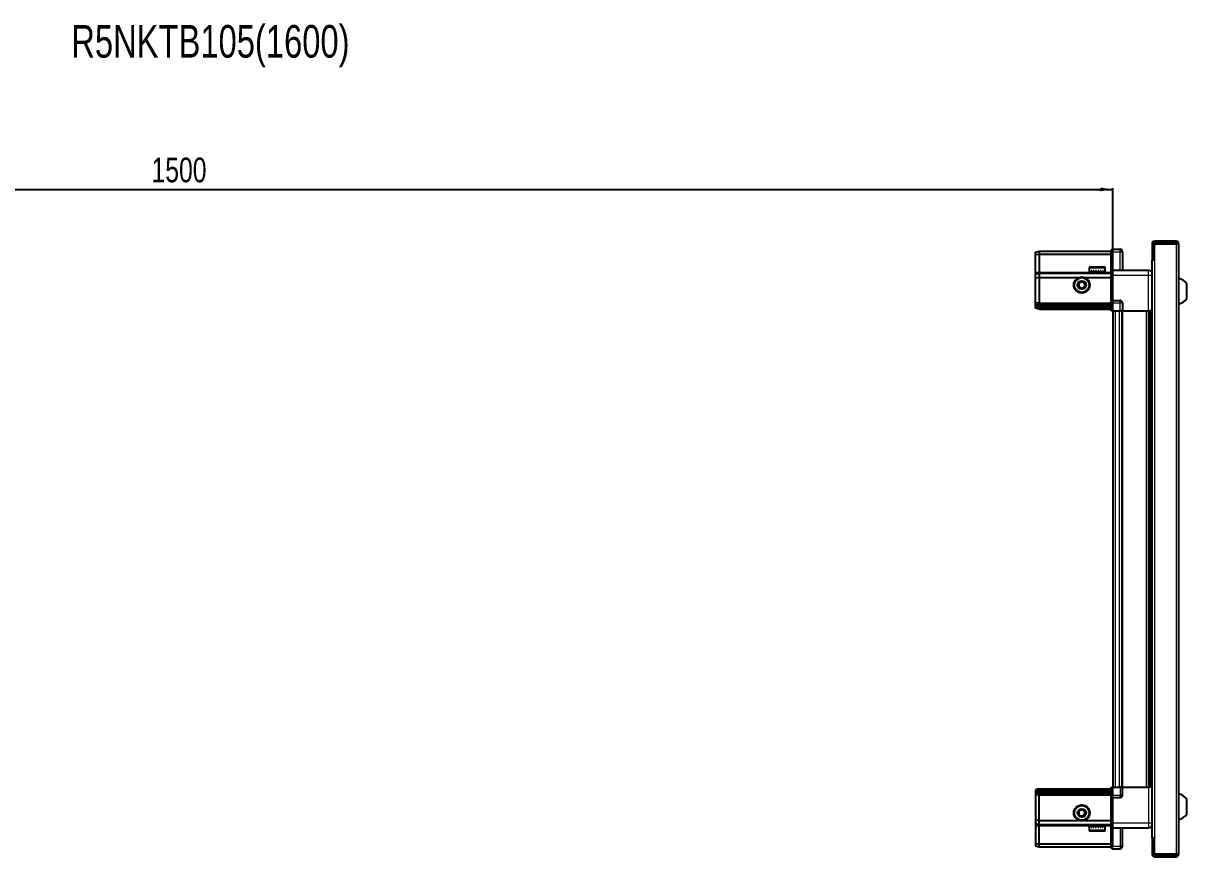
# Model space of a CAD drawing. Header units: millimetres. Extents: x 1415 to 5525, y -865 to 1603.
# Drawn here: x 3426 to 4369, y 927 to 1603 of the extents above; entities that cross this region are included whole.
import ezdxf

# ---------------------------------------------------------------- set-up
doc = ezdxf.new("R2010")
doc.units = ezdxf.units.MM
doc.layers.add('FORMAT', color=7, linetype='Continuous')
doc.styles.add('SLDTEXTSTYLE0', font='TXT', dxfattribs={"width": 0.75})
doc.dimstyles.new('SLDDIMSTYLE0', dxfattribs={"dimtxt": 20, "dimasz": 10, "dimexe": 0, "dimexo": 0.0625, "dimgap": 5, "dimtad": 2, "dimdec": 1, "dimrnd": 1e-09, "dimzin": 12, "dimdsep": 46, "dimtxsty": 'SLDTEXTSTYLE0', "dimsah": 1, "dimcen": 0.09, "dimadec": 0, "dimazin": 3, "dimtfac": 1, "dimtofl": 0, "dimtmove": 0, "dimatfit": 3, "dimfxl": 0, "dimfrac": 2, "dimtolj": 1, "dimtzin": 12, "dimarcsym": 0})

# ---------------------------------------------------------------- blocks, each defined once
blk = doc.blocks.new('_D_5')
at = {"layer": 'FORMAT'}
for p, q in [((2809.28, 1369.33), (2809.28, 1468.82)), ((2809.28, 1467.82), (4309.28, 1467.82)), ((4309.28, 1369.33), (4309.28, 1468.82))]:
    blk.add_line(p, q, dxfattribs=at)
for points in [[(2809.28, 1467.82), (2819.28, 1466.28), (2819.28, 1469.36)], [(4309.28, 1467.82), (4299.28, 1469.36), (4299.28, 1466.28)]]:
    blk.add_solid(points, dxfattribs=at)
at = {"layer": 'FORMAT', "insert": (3529.72, 1493.6), "char_height": 20, "attachment_point": 1, "style": 'SLDTEXTSTYLE0'}
blk.add_mtext('1500', dxfattribs=at)

msp = doc.modelspace()

# ---------------------------------------------------------------- linework, layer by layer
at = {"color": 7, "linetype": 'Continuous', "lineweight": 25}
for p, q in [((4360.53, 1425.82), (4343.23, 1425.82)), ((4360.53, 1424.32), (4360.53, 1425.82)), ((4246.63, 1417.02), (4249.63, 1417.82)), ((4246.63, 1415.17), (4246.63, 1417.02)), ((4246.63, 1415.17), (4249.63, 1415.32)), ((4249.63, 1417.82), (4249.63, 1415.32)), ((4249.63, 1417.82), (4307.93, 1417.82)), ((4249.63, 1415.32), (4249.63, 1400.82)), ((4249.63, 1415.32), (4307.93, 1415.32)), ((4308.79, 1419.32), (4307.93, 1418.82)), ((4308.79, 1419.32), (4307.93, 1418.82)), ((4307.93, 1418.82), (4307.93, 1417.32)), ((4307.93, 1402.52), (4307.93, 1417.32)), ((4309.13, 1419.32), (4308.79, 1419.32)), ((4309.13, 1419.32), (4308.79, 1419.32)), ((4309.13, 1417.32), (4309.13, 1419.32)), ((4309.13, 1419.32), (4309.13, 1419.32)), ((4309.13, 1419.32), (4315.13, 1419.32)), ((4309.13, 1417.32), (4309.13, 1402.52)), ((4317.13, 1417.32), (4317.13, 1402.32)), ((4341.13, 1423.72), (4341.13, 1411.32)), ((4342.63, 1423.72), (4342.63, 1411.32)), ((4343.13, 1410.82), (4343.13, 1423.72)), ((4343.13, 1423.72), (4360.53, 1423.72)), ((4360.53, 1424.32), (4343.23, 1424.32)), ((4360.53, 1423.72), (4362.63, 1423.72)), ((4362.63, 1423.72), (4362.63, 928.92)), ((4246.63, 1400.82), (4246.63, 1415.17)), ((4341.03, 1410.82), (4341.03, 941.82)), ((4341.03, 1410.82), (4343.13, 1410.82)), ((4341.13, 1411.32), (4342.63, 1411.32)), ((4246.63, 1399.02), (4246.63, 1400.82)), ((4246.63, 1399.02), (4249.63, 1399.82)), ((4246.63, 1395.99), (4246.63, 1399.02)), ((4249.63, 1400.82), (4249.63, 1399.82)), ((4249.63, 1399.82), (4249.63, 1396.32)), ((4249.63, 1399.82), (4307.93, 1399.82)), ((4290.13, 1404.22), (4290.13, 1401.32)), ((4290.13, 1401.32), (4290.16, 1401.32)), ((4290.28, 1401.82), (4290.16, 1401.82)), ((4290.16, 1401.82), (4290.16, 1401.32)), ((4290.16, 1401.32), (4290.28, 1401.32)), ((4290.28, 1401.82), (4290.28, 1401.32)), ((4290.28, 1401.32), (4290.69, 1401.32)), ((4291.03, 1401.82), (4290.69, 1401.82)), ((4290.69, 1401.82), (4290.69, 1401.32)), ((4290.69, 1401.32), (4291.03, 1401.32)), ((4290.93, 1405.02), (4302.33, 1405.02)), ((4291.03, 1401.82), (4291.03, 1401.32)), ((4291.03, 1401.32), (4291.8, 1401.32)), ((4292.33, 1401.82), (4291.8, 1401.82)), ((4291.8, 1401.82), (4291.8, 1401.32)), ((4291.8, 1401.32), (4292.33, 1401.32)), ((4292.23, 1401.32), (4292.23, 1401.22)), ((4292.23, 1401.22), (4301.03, 1401.22)), ((4292.33, 1401.82), (4292.33, 1401.32)), ((4292.33, 1401.32), (4293.39, 1401.32)), ((4292.63, 1400.82), (4293.32, 1400.34)), ((4292.63, 1400.82), (4300.63, 1400.82)), ((4293.32, 1400.34), (4292.63, 1399.86)), ((4292.63, 1399.86), (4292.63, 1399.82)), ((4292.63, 1399.86), (4300.63, 1399.86)), ((4293.32, 1400.34), (4299.94, 1400.34)), ((4294.05, 1401.82), (4293.39, 1401.82)), ((4293.39, 1401.82), (4293.39, 1401.32)), ((4293.39, 1401.32), (4294.05, 1401.32)), ((4294.05, 1401.82), (4294.05, 1401.32)), ((4294.05, 1401.32), (4295.29, 1401.32)), ((4296.02, 1401.82), (4295.29, 1401.82)), ((4295.29, 1401.82), (4295.29, 1401.32)), ((4295.29, 1401.32), (4295.72, 1401.32)), ((4295.72, 1401.82), (4295.72, 1401.32)), ((4296.02, 1401.82), (4296.02, 1401.32)), ((4296.02, 1401.32), (4297.32, 1401.32)), ((4298.05, 1401.82), (4297.32, 1401.82)), ((4297.32, 1401.82), (4297.32, 1401.32)), ((4297.59, 1401.82), (4297.59, 1401.32)), ((4297.59, 1401.32), (4298.05, 1401.32)), ((4298.05, 1401.82), (4298.05, 1401.32)), ((4298.05, 1401.32), (4299.28, 1401.32)), ((4299.94, 1401.82), (4299.28, 1401.82)), ((4299.28, 1401.82), (4299.28, 1401.32)), ((4299.28, 1401.32), (4299.94, 1401.32)), ((4299.94, 1401.82), (4299.94, 1401.32)), ((4299.94, 1401.32), (4300.98, 1401.32)), ((4299.94, 1400.34), (4300.63, 1400.82)), ((4300.63, 1399.86), (4299.94, 1400.34)), ((4300.63, 1399.82), (4300.63, 1399.86)), ((4301.5, 1401.82), (4300.98, 1401.82)), ((4300.98, 1401.82), (4300.98, 1401.32)), ((4300.98, 1401.32), (4301.5, 1401.32)), ((4301.03, 1401.22), (4301.03, 1401.32)), ((4301.5, 1401.82), (4301.5, 1401.32)), ((4301.5, 1401.32), (4302.26, 1401.32)), ((4302.59, 1401.82), (4302.26, 1401.82)), ((4302.26, 1401.82), (4302.26, 1401.32)), ((4302.26, 1401.32), (4302.59, 1401.32)), ((4302.59, 1401.82), (4302.59, 1401.32)), ((4302.59, 1401.32), (4302.99, 1401.32)), ((4303.1, 1401.82), (4302.99, 1401.82)), ((4302.99, 1401.82), (4302.99, 1401.32)), ((4302.99, 1401.32), (4303.1, 1401.32)), ((4303.1, 1401.82), (4303.1, 1401.32)), ((4303.1, 1401.32), (4303.13, 1401.32)), ((4303.13, 1401.32), (4303.13, 1404.22)), ((4307.93, 1402.32), (4307.93, 1402.52)), ((4309.13, 1402.32), (4307.93, 1402.32)), ((4307.93, 1398.32), (4307.93, 1402.32)), ((4307.93, 1378.02), (4307.93, 1398.32)), ((4309.13, 1402.52), (4309.13, 1402.32)), ((4309.13, 1402.32), (4309.13, 1398.32)), ((4309.13, 1402.32), (4338.13, 1402.32)), ((4309.13, 1398.32), (4309.13, 1378.02)), ((4249.63, 1396.32), (4246.63, 1395.99)), ((4246.63, 1375.82), (4246.63, 1395.99)), ((4249.63, 1396.32), (4249.63, 1375.82)), ((4249.63, 1396.32), (4281.63, 1396.32)), ((4286.63, 1396.32), (4307.93, 1396.32)), ((4369.23, 1379.32), (4369.23, 1391.32)), ((4307.93, 1377.82), (4307.93, 1378.02)), ((4309.13, 1377.82), (4307.93, 1377.82)), ((4307.93, 1377.82), (4307.93, 1377.15)), ((4309.13, 1378.02), (4309.13, 1377.82)), ((4309.13, 1375.82), (4309.13, 1377.82)), ((4309.13, 1375.82), (4309.13, 1377.82)), ((4309.13, 1377.82), (4315.13, 1377.82)), ((4246.63, 1374.02), (4246.63, 1375.82)), ((4249.63, 1374.82), (4246.63, 1374.02)), ((4246.63, 1373.28), (4246.63, 1374.02)), ((4249.63, 1373.82), (4246.63, 1373.28)), ((4246.63, 1372.78), (4246.63, 1373.28)), ((4249.63, 1372.32), (4246.63, 1372.78)), ((4246.63, 1371.63), (4246.63, 1372.78)), ((4249.63, 1370.82), (4246.63, 1371.63)), ((4249.63, 1375.82), (4249.63, 1374.82)), ((4249.63, 1374.82), (4249.63, 1373.82)), ((4249.63, 1374.82), (4307.93, 1374.82)), ((4249.63, 1373.82), (4249.63, 1372.32)), ((4249.63, 1373.82), (4307.93, 1373.82)), ((4249.63, 1372.32), (4307.93, 1372.32)), ((4249.63, 1372.32), (4249.63, 1370.82)), ((4249.63, 1370.82), (4307.93, 1370.82)), ((4307.93, 1369.32), (4307.93, 1377.15)), ((4308.79, 1369.32), (4307.93, 1369.32)), ((4308.79, 1375.82), (4308.79, 1369.32)), ((4309.13, 1369.32), (4308.79, 1369.32)), ((4309.13, 1375.82), (4309.13, 1369.32)), ((4309.13, 1369.32), (4315.13, 1369.32)), ((4309.28, 1369.32), (4309.28, 983.32)), ((4317.13, 1369.32), (4315.13, 1369.32)), ((4316.48, 1369.32), (4316.48, 983.32)), ((4317.13, 1375.82), (4317.13, 1369.32)), ((4317.13, 1369.32), (4338.13, 1369.32)), ((4339.15, 983.32), (4339.15, 1369.32)), ((4339.18, 983.32), (4339.18, 1369.32)), ((4340.98, 1369.32), (4340.98, 983.32)), ((4249.63, 981.82), (4246.63, 981.02)), ((4249.63, 980.32), (4249.63, 981.82)), ((4249.63, 981.82), (4307.93, 981.82)), ((4307.93, 975.5), (4307.93, 983.32)), ((4307.93, 983.32), (4308.79, 983.32)), ((4308.79, 983.32), (4308.79, 983.32)), ((4308.79, 983.32), (4308.79, 976.82)), ((4309.13, 983.32), (4308.79, 983.32)), ((4309.13, 983.32), (4309.13, 983.32)), ((4309.13, 983.32), (4309.13, 976.82)), ((4309.13, 983.32), (4309.13, 976.82)), ((4309.13, 983.32), (4315.13, 983.32)), ((4317.13, 983.32), (4315.13, 983.32)), ((4317.13, 976.82), (4317.13, 983.32)), ((4317.13, 983.32), (4338.13, 983.32)), ((4246.63, 981.02), (4246.63, 979.87)), ((4249.63, 980.32), (4246.63, 979.87)), ((4246.63, 979.87), (4246.63, 979.37)), ((4249.63, 978.82), (4246.63, 979.37)), ((4246.63, 979.37), (4246.63, 978.63)), ((4249.63, 977.82), (4246.63, 978.63)), ((4246.63, 978.63), (4246.63, 976.82)), ((4246.63, 976.82), (4246.63, 956.66)), ((4249.63, 980.32), (4307.93, 980.32)), ((4249.63, 978.82), (4249.63, 980.32)), ((4249.63, 978.82), (4307.93, 978.82)), ((4249.63, 977.82), (4249.63, 978.82)), ((4249.63, 977.82), (4307.93, 977.82)), ((4249.63, 976.82), (4249.63, 977.82)), ((4249.63, 956.32), (4249.63, 976.82)), ((4307.93, 975.5), (4307.93, 974.82)), ((4309.13, 974.82), (4307.93, 974.82)), ((4307.93, 974.62), (4307.93, 974.82)), ((4307.93, 954.32), (4307.93, 974.62)), ((4309.13, 974.82), (4309.13, 976.82)), ((4309.13, 974.82), (4309.13, 974.62)), ((4309.13, 974.82), (4315.13, 974.82)), ((4309.13, 974.62), (4309.13, 954.32)), ((4369.23, 961.32), (4369.23, 973.32)), ((4249.63, 956.32), (4246.63, 956.66)), ((4246.63, 956.66), (4246.63, 953.63)), ((4246.63, 953.63), (4249.63, 952.82)), ((4246.63, 953.63), (4246.63, 951.82)), ((4249.63, 956.32), (4281.63, 956.32)), ((4249.63, 952.82), (4249.63, 956.32)), ((4286.63, 956.32), (4307.93, 956.32)), ((4307.93, 950.32), (4307.93, 954.32)), ((4309.13, 954.32), (4309.13, 950.32)), ((4246.63, 951.82), (4246.63, 937.48)), ((4249.63, 952.82), (4307.93, 952.82)), ((4249.63, 951.82), (4249.63, 952.82)), ((4249.63, 937.32), (4249.63, 951.82)), ((4290.13, 951.32), (4290.13, 948.42)), ((4290.14, 951.32), (4290.13, 951.32)), ((4290.14, 950.82), (4290.14, 951.32)), ((4290.24, 951.32), (4290.14, 951.32)), ((4290.14, 950.82), (4290.24, 950.82)), ((4290.24, 950.82), (4290.24, 951.32)), ((4290.61, 951.32), (4290.24, 951.32)), ((4290.61, 950.82), (4290.61, 951.32)), ((4290.93, 951.32), (4290.61, 951.32)), ((4290.61, 950.82), (4290.93, 950.82)), ((4290.93, 950.82), (4290.93, 951.32)), ((4291.67, 951.32), (4290.93, 951.32)), ((4302.33, 947.62), (4290.93, 947.62)), ((4291.67, 950.82), (4291.67, 951.32)), ((4292.18, 951.32), (4291.67, 951.32)), ((4291.67, 950.82), (4292.18, 950.82)), ((4292.18, 950.82), (4292.18, 951.32)), ((4293.21, 951.32), (4292.18, 951.32)), ((4292.23, 951.42), (4292.23, 951.32)), ((4301.03, 951.42), (4292.23, 951.42)), ((4292.63, 952.82), (4292.63, 952.79)), ((4292.63, 952.79), (4293.32, 952.31)), ((4300.63, 952.79), (4292.63, 952.79)), ((4293.32, 952.31), (4292.63, 951.82)), ((4300.63, 951.82), (4292.63, 951.82)), ((4293.21, 950.82), (4293.21, 951.32)), ((4293.86, 951.32), (4293.21, 951.32)), ((4293.21, 950.82), (4293.86, 950.82)), ((4299.94, 952.31), (4293.32, 952.31)), ((4293.86, 950.82), (4293.86, 951.32)), ((4295.09, 951.32), (4293.86, 951.32)), ((4295.09, 950.82), (4295.09, 951.32)), ((4295.59, 951.32), (4295.09, 951.32)), ((4295.09, 950.82), (4295.82, 950.82)), ((4295.59, 950.82), (4295.59, 951.32)), ((4295.82, 950.82), (4295.82, 951.32)), ((4297.12, 951.32), (4295.82, 951.32)), ((4297.12, 950.82), (4297.12, 951.32)), ((4297.12, 950.82), (4297.85, 950.82)), ((4297.45, 950.82), (4297.45, 951.32)), ((4297.85, 951.32), (4297.45, 951.32)), ((4297.85, 950.82), (4297.85, 951.32)), ((4299.1, 951.32), (4297.85, 951.32)), ((4299.1, 950.82), (4299.1, 951.32)), ((4299.76, 951.32), (4299.1, 951.32)), ((4299.1, 950.82), (4299.76, 950.82)), ((4299.76, 950.82), (4299.76, 951.32)), ((4300.83, 951.32), (4299.76, 951.32)), ((4299.94, 952.31), (4300.63, 952.79)), ((4300.63, 951.82), (4299.94, 952.31)), ((4300.63, 952.79), (4300.63, 952.82)), ((4300.83, 950.82), (4300.83, 951.32)), ((4301.37, 951.32), (4300.83, 951.32)), ((4300.83, 950.82), (4301.37, 950.82)), ((4301.03, 951.32), (4301.03, 951.42)), ((4301.37, 950.82), (4301.37, 951.32)), ((4302.16, 951.32), (4301.37, 951.32)), ((4302.16, 950.82), (4302.16, 951.32)), ((4302.51, 951.32), (4302.16, 951.32)), ((4302.16, 950.82), (4302.51, 950.82)), ((4302.51, 950.82), (4302.51, 951.32)), ((4302.94, 951.32), (4302.51, 951.32)), ((4302.94, 950.82), (4302.94, 951.32)), ((4303.08, 951.32), (4302.94, 951.32)), ((4302.94, 950.82), (4303.08, 950.82)), ((4303.08, 950.82), (4303.08, 951.32)), ((4303.13, 951.32), (4303.08, 951.32)), ((4303.13, 948.42), (4303.13, 951.32)), ((4309.13, 950.32), (4307.93, 950.32)), ((4307.93, 950.12), (4307.93, 950.32)), ((4307.93, 935.32), (4307.93, 950.12)), ((4309.13, 950.32), (4309.13, 950.12)), ((4309.13, 950.32), (4338.13, 950.32)), ((4309.13, 950.12), (4309.13, 935.32)), ((4309.13, 950.12), (4309.13, 935.32)), ((4317.13, 935.32), (4317.13, 950.32)), ((4246.63, 937.48), (4249.63, 937.32)), ((4246.63, 937.48), (4246.63, 935.63)), ((4246.63, 935.63), (4249.63, 934.82)), ((4249.63, 937.32), (4307.93, 937.32)), ((4249.63, 934.82), (4249.63, 937.32)), ((4249.63, 934.82), (4307.93, 934.82)), ((4307.93, 935.32), (4307.93, 933.82)), ((4309.13, 933.32), (4309.13, 935.32)), ((4343.13, 941.82), (4341.03, 941.82)), ((4341.13, 941.32), (4342.63, 941.32)), ((4341.13, 941.32), (4341.13, 928.92)), ((4342.63, 941.32), (4342.63, 928.92)), ((4343.13, 928.92), (4343.13, 941.82)), ((4307.93, 933.82), (4308.79, 933.32)), ((4309.13, 933.32), (4308.79, 933.32)), ((4309.13, 933.32), (4315.13, 933.32)), ((4360.53, 928.92), (4343.13, 928.92)), ((4343.23, 928.32), (4360.53, 928.32)), ((4343.23, 926.82), (4360.53, 926.82)), ((4362.63, 928.92), (4360.53, 928.92)), ((4360.53, 928.32), (4360.53, 926.82))]:
    msp.add_line(p, q, dxfattribs=at)
at = {"color": 8, "linetype": 'Continuous', "lineweight": 18}
for p, q in [((4343.23, 1424.32), (4343.23, 1425.82)), ((4309.13, 1417.32), (4307.93, 1417.32)), ((4309.13, 1417.32), (4315.13, 1417.32)), ((4315.13, 1417.32), (4315.13, 1419.32)), ((4315.13, 1417.32), (4317.13, 1417.32)), ((4315.13, 1402.32), (4315.13, 1417.32)), ((4342.63, 1423.72), (4341.13, 1423.72)), ((4360.53, 1423.72), (4360.53, 928.92)), ((4343.13, 1410.82), (4343.13, 941.82)), ((4246.63, 1400.82), (4249.63, 1400.82)), ((4249.63, 1400.82), (4292.63, 1400.82)), ((4290.13, 1404.22), (4303.13, 1404.22)), ((4300.63, 1400.82), (4307.93, 1400.82)), ((4307.93, 1402.52), (4309.13, 1402.52)), ((4309.13, 1398.32), (4307.93, 1398.32)), ((4309.13, 1398.32), (4338.13, 1398.32)), ((4338.13, 1369.32), (4338.13, 1398.32)), ((4307.93, 1378.02), (4309.13, 1378.02)), ((4315.13, 1375.82), (4315.13, 1377.82)), ((4249.63, 1375.82), (4246.63, 1375.82)), ((4249.63, 1375.82), (4307.93, 1375.82)), ((4309.13, 1375.82), (4308.79, 1375.82)), ((4309.13, 1375.82), (4315.13, 1375.82)), ((4311.28, 1369.32), (4311.28, 983.32)), ((4314.48, 1369.32), (4314.48, 983.32)), ((4315.13, 1369.32), (4315.13, 1375.82)), ((4317.13, 1375.82), (4315.13, 1375.82)), ((4317.13, 1369.32), (4317.13, 983.32)), ((4336.53, 983.32), (4336.53, 1369.32)), ((4337.94, 1369.32), (4337.94, 983.32)), ((4340.39, 983.32), (4340.39, 1369.32)), ((4309.13, 983.32), (4308.79, 983.32)), ((4315.13, 983.32), (4315.13, 976.82)), ((4338.13, 983.32), (4338.13, 954.32)), ((4249.63, 976.82), (4246.63, 976.82)), ((4249.63, 976.82), (4307.93, 976.82)), ((4309.13, 974.62), (4307.93, 974.62)), ((4309.13, 976.82), (4308.79, 976.82)), ((4309.13, 976.82), (4315.13, 976.82)), ((4315.13, 976.82), (4315.13, 974.82)), ((4317.13, 976.82), (4315.13, 976.82)), ((4309.13, 954.32), (4307.93, 954.32)), ((4309.13, 954.32), (4338.13, 954.32)), ((4246.63, 951.82), (4249.63, 951.82)), ((4249.63, 951.82), (4292.63, 951.82)), ((4303.13, 948.42), (4290.13, 948.42)), ((4300.63, 951.82), (4307.93, 951.82)), ((4309.13, 950.12), (4307.93, 950.12)), ((4315.13, 950.32), (4315.13, 935.32)), ((4309.13, 935.32), (4307.93, 935.32)), ((4309.13, 935.32), (4315.13, 935.32)), ((4315.13, 935.32), (4317.13, 935.32)), ((4315.13, 935.32), (4315.13, 933.32)), ((4342.63, 928.92), (4341.13, 928.92)), ((4343.23, 928.32), (4343.23, 926.82))]:
    msp.add_line(p, q, dxfattribs=at)
at = {"color": 7, "linetype": 'Continuous', "lineweight": 25}
for centre, radius in [((4284.13, 1390.32), 6.5), ((4284.13, 1390.32), 3.46), ((4284.13, 962.32), 6.5), ((4284.13, 962.32), 3.46)]:
    msp.add_circle(centre, radius, dxfattribs=at)
at = {"color": 8, "linetype": 'Continuous', "lineweight": 18}
for centre in [(4284.13, 1390.32), (4284.13, 962.32)]:
    msp.add_circle(centre, 5.7, dxfattribs=at)
at = {"color": 7, "linetype": 'Continuous', "lineweight": 25}
for centre, radius, start, end in [((4343.23, 1423.72), 2.1, 90, 180), ((4360.53, 1423.72), 2.1, 0, 90), ((4315.13, 1417.32), 2, 0, 90), ((4343.23, 1423.72), 0.6, 90, 180), ((4360.53, 1423.72), 0.6, 0, 90), ((4290.93, 1404.22), 0.8, 90, 180), ((4292.23, 1400.82), 0.4, 0, 90), ((4301.03, 1400.82), 0.4, 90, 180), ((4302.33, 1404.22), 0.8, 0, 90), ((4284.13, 1390.32), 2.5, 120.74103, 180.74103), ((4284.13, 1390.32), 2.5, 180.74103, 240.74103), ((4284.13, 1390.32), 2.5, 60.74103, 120.74103), ((4284.13, 1390.32), 2.5, 240.74103, 300.74103), ((4284.13, 1390.32), 2.5, 0.74103, 60.74103), ((4284.13, 1390.32), 2.5, 300.74103, 0.74103), ((4359.6, 1384.3), 11.91, 36.1266, 75.29965), ((4315.13, 1375.82), 2, 0, 90), ((4359.6, 1386.35), 11.91, 284.70035, 323.8734), ((4315.13, 976.82), 2, 270, 0), ((4359.6, 966.3), 11.91, 36.1266, 75.29965), ((4284.13, 962.32), 2.5, 155.91157, 215.91157), ((4284.13, 962.32), 2.5, 95.91157, 155.91157), ((4284.13, 962.32), 2.5, 35.91157, 95.91157), ((4284.13, 962.32), 2.5, 335.91157, 35.91157), ((4284.13, 962.32), 2.5, 215.91157, 275.91157), ((4284.13, 962.32), 2.5, 275.91157, 335.91157), ((4359.6, 968.35), 11.91, 284.70035, 323.8734), ((4290.93, 948.42), 0.8, 180, 270), ((4292.23, 951.82), 0.4, 270, 0), ((4301.03, 951.82), 0.4, 180, 270), ((4302.33, 948.42), 0.8, 270, 0), ((4315.13, 935.32), 2, 270, 0), ((4343.23, 928.92), 2.1, 180, 270), ((4343.23, 928.92), 0.6, 180, 270), ((4360.53, 928.92), 2.1, 270, 0), ((4360.53, 928.92), 0.6, 270, 0)]:
    msp.add_arc(centre, radius, start, end, dxfattribs=at)
for centre, start_param, end_param in [((4305.33, 1375.82), 0, 0.722734), ((4305.33, 976.82), 5.560451, 6.283185)]:
    msp.add_ellipse(centre, major_axis=(3.46, 0), ratio=0.57735, start_param=start_param, end_param=end_param, dxfattribs=at)
for points, knots in [([(4338.13, 1402.32), (4338.57, 1402.28), (4339.24, 1402.21), (4340.06, 1401.77), (4340.61, 1401.33), (4340.89, 1400.96), (4341.03, 1400.77)], [0, 0, 0, 0, 0.384298, 0.591173, 0.802437, 1, 1, 1, 1]), ([(4281.61, 1391.73), (4282.05, 1392), (4282.88, 1392.49), (4283.7, 1392.98), (4284.09, 1393.21)], [0, 0, 0, 0, 0.534686, 1, 1, 1, 1]), ([(4281.64, 1388.85), (4281.64, 1388.97), (4281.64, 1389.57), (4281.62, 1390.57), (4281.61, 1391.39), (4281.61, 1391.73)], [0, 0, 0, 0, 0.133125, 0.637099, 1, 1, 1, 1]), ([(4284.16, 1387.44), (4283.71, 1387.69), (4282.87, 1388.16), (4282.03, 1388.63), (4281.64, 1388.85)], [0, 0, 0, 0, 0.534686, 1, 1, 1, 1]), ([(4284.09, 1393.21), (4284.54, 1392.96), (4285.38, 1392.49), (4286.22, 1392.02), (4286.61, 1391.8)], [0, 0, 0, 0, 0.534686, 1, 1, 1, 1]), ([(4286.64, 1388.91), (4286.2, 1388.65), (4285.37, 1388.16), (4284.55, 1387.67), (4284.16, 1387.44)], [0, 0, 0, 0, 0.5346859, 1, 1, 1, 1]), ([(4286.61, 1391.8), (4286.61, 1391.45), (4286.62, 1390.63), (4286.63, 1389.64), (4286.64, 1389.04), (4286.64, 1388.91)], [0, 0, 0, 0, 0.362901, 0.866875, 1, 1, 1, 1]), ([(4340.98, 1369.32), (4340.94, 1369.32), (4340.72, 1369.32), (4340, 1369.32), (4339.04, 1369.32), (4338.38, 1369.32), (4338.13, 1369.32)], [0, 0, 0, 0, 0.071707, 0.420979, 0.770251, 1, 1, 1, 1]), ([(4341.03, 983.32), (4340.97, 983.32), (4340.74, 983.32), (4340, 983.32), (4339.04, 983.32), (4338.38, 983.32), (4338.13, 983.32)], [0, 0, 0, 0, 0.0993191, 0.4382018, 0.7770846, 1, 1, 1, 1]), ([(4281.25, 962.03), (4281.46, 962.5), (4281.86, 963.38), (4282.25, 964.25), (4282.43, 964.66)], [0, 0, 0, 0, 0.534686, 1, 1, 1, 1]), ([(4282.43, 964.66), (4282.78, 964.7), (4283.59, 964.78), (4284.58, 964.88), (4285.18, 964.95), (4285.3, 964.96)], [0, 0, 0, 0, 0.362901, 0.866875, 1, 1, 1, 1]), ([(4285.3, 964.96), (4285.61, 964.54), (4286.17, 963.76), (4286.74, 962.98), (4287, 962.62)], [0, 0, 0, 0, 0.534686, 1, 1, 1, 1]), ([(4287, 962.62), (4286.79, 962.15), (4286.39, 961.27), (4286, 960.39), (4285.82, 959.99)], [0, 0, 0, 0, 0.534686, 1, 1, 1, 1]), ([(4282.95, 959.69), (4282.64, 960.11), (4282.08, 960.89), (4281.52, 961.66), (4281.25, 962.03)], [0, 0, 0, 0, 0.534686, 1, 1, 1, 1]), ([(4285.82, 959.99), (4285.69, 959.97), (4285.1, 959.91), (4284.11, 959.81), (4283.29, 959.72), (4282.95, 959.69)], [0, 0, 0, 0, 0.133125, 0.637099, 1, 1, 1, 1]), ([(4338.13, 950.32), (4338.57, 950.37), (4339.24, 950.44), (4340.06, 950.88), (4340.61, 951.32), (4340.89, 951.69), (4341.03, 951.87)], [0, 0, 0, 0, 0.384298, 0.591173, 0.802437, 1, 1, 1, 1])]:
    msp.add_open_spline(points, degree=3, knots=knots, dxfattribs=at)
at = {"color": 8, "linetype": 'Continuous', "lineweight": 18}
for points in [[(4338.13, 1398.32), (4338.13, 1398.85), (4338.13, 1399.9), (4338.13, 1401.22), (4338.13, 1402.14), (4338.13, 1402.26), (4338.13, 1402.32)], [(4338.13, 954.32), (4338.13, 953.8), (4338.13, 952.75), (4338.13, 951.43), (4338.13, 950.5), (4338.13, 950.38), (4338.13, 950.32)]]:
    msp.add_open_spline(points, degree=3, dxfattribs=at)
for points in [[(4338.13, 1398.32), (4338.57, 1398.32), (4339.24, 1398.32), (4340.06, 1398.32), (4340.61, 1398.32), (4340.89, 1398.32), (4341.03, 1398.32)], [(4338.13, 954.32), (4338.57, 954.32), (4339.24, 954.32), (4340.06, 954.32), (4340.61, 954.32), (4340.89, 954.32), (4341.03, 954.32)]]:
    msp.add_open_spline(points, degree=3, knots=[0, 0, 0, 0, 0.384298, 0.591173, 0.802437, 1, 1, 1, 1], dxfattribs=at)

# ---------------------------------------------------------------- texts
at = {"layer": 'FORMAT', "insert": (3464.66, 1601.11), "char_height": 26.4583, "attachment_point": 1, "style": 'SLDTEXTSTYLE0'}
msp.add_mtext('R5NKTB105(1600)', dxfattribs=at)

# ---------------------------------------------------------------- dimensions: what is measured, and where the dimension line sits
at = {"layer": 'FORMAT'}
dim = msp.add_linear_dim(base=(4309.28, 1467.82), p1=(2809.28, 1369.32), p2=(4309.28, 1369.32), angle=0, dimstyle='SLDDIMSTYLE0', dxfattribs=at)
dim.commit()
dim.dimension.update_dxf_attribs({"geometry": '_D_5', "text_midpoint": (3559.28, 1467.82), "dimtype": 160})

doc.saveas('drawing.dxf')
